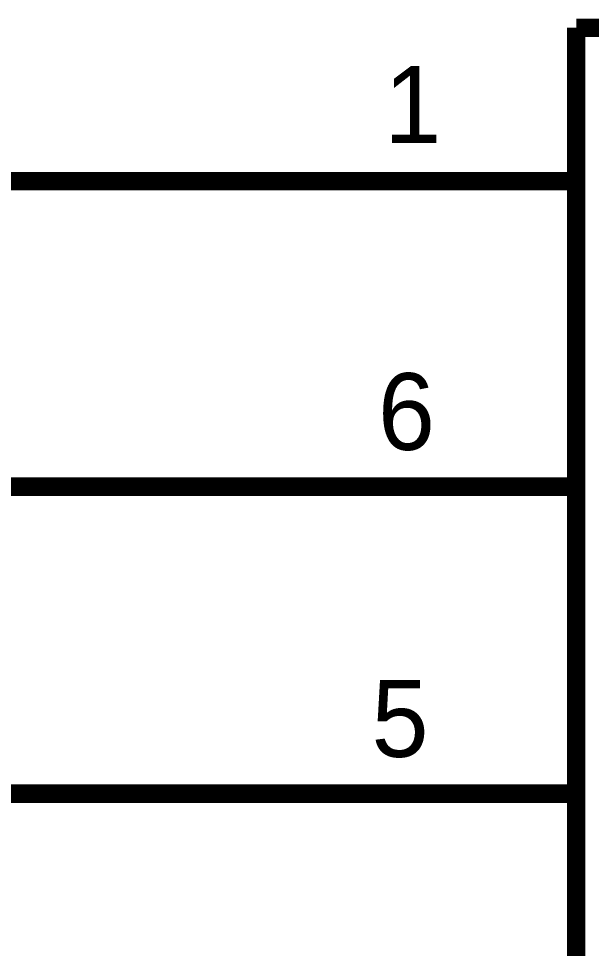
# Model space of a CAD drawing. Header units: inches. Extents: x 0 to 841, y 0 to 594.
# Drawn here: x 543.4 to 552.76, y 229.96 to 245.15 of the extents above; entities that cross this region are included whole.
import ezdxf

# ---------------------------------------------------------------- set-up
doc = ezdxf.new("R2010")
doc.units = ezdxf.units.IN
doc.layers.add('Sheet', color=255, linetype='Continuous')

msp = doc.modelspace()

# ---------------------------------------------------------------- linework, layer by layer
at = {"layer": 'Sheet'}
for points in [[(552.514, 245, 0.3, 0.3, 0), (552.514, 214.976, 0.3, 0.3, 0)], [(552.514, 245, 0.3, 0.3, 0), (587.503, 245, 0.3, 0.3, 0)], [(547.523, 242.492, 0.3, 0.3, 0), (535.006, 242.492, 0.3, 0.3, 0), (492.517, 242.492, 0.3, 0.3, 0), (492.517, 242.492, 0.3, 0.3, 0)], [(552.514, 242.492, 0.3, 0.3, 0), (547.523, 242.492, 0.3, 0.3, 0)], [(547.523, 237.501, 0.3, 0.3, 0), (530.015, 237.501, 0.3, 0.3, 0), (492.517, 237.501, 0.3, 0.3, 0)], [(552.514, 237.501, 0.3, 0.3, 0), (547.523, 237.501, 0.3, 0.3, 0)], [(547.523, 232.484, 0.3, 0.3, 0), (492.517, 232.484, 0.3, 0.3, 0)], [(552.514, 232.484, 0.3, 0.3, 0), (547.523, 232.484, 0.3, 0.3, 0)]]:
    msp.add_lwpolyline(points, format="xyseb", dxfattribs=at)

# ---------------------------------------------------------------- texts
for s, p in [('1', (549.378, 243.119)), ('6', (549.274, 238.102)), ('5', (549.169, 233.085))]:
    msp.add_text(s, height=1.254, dxfattribs=at).set_placement(p)

doc.saveas('drawing.dxf')
